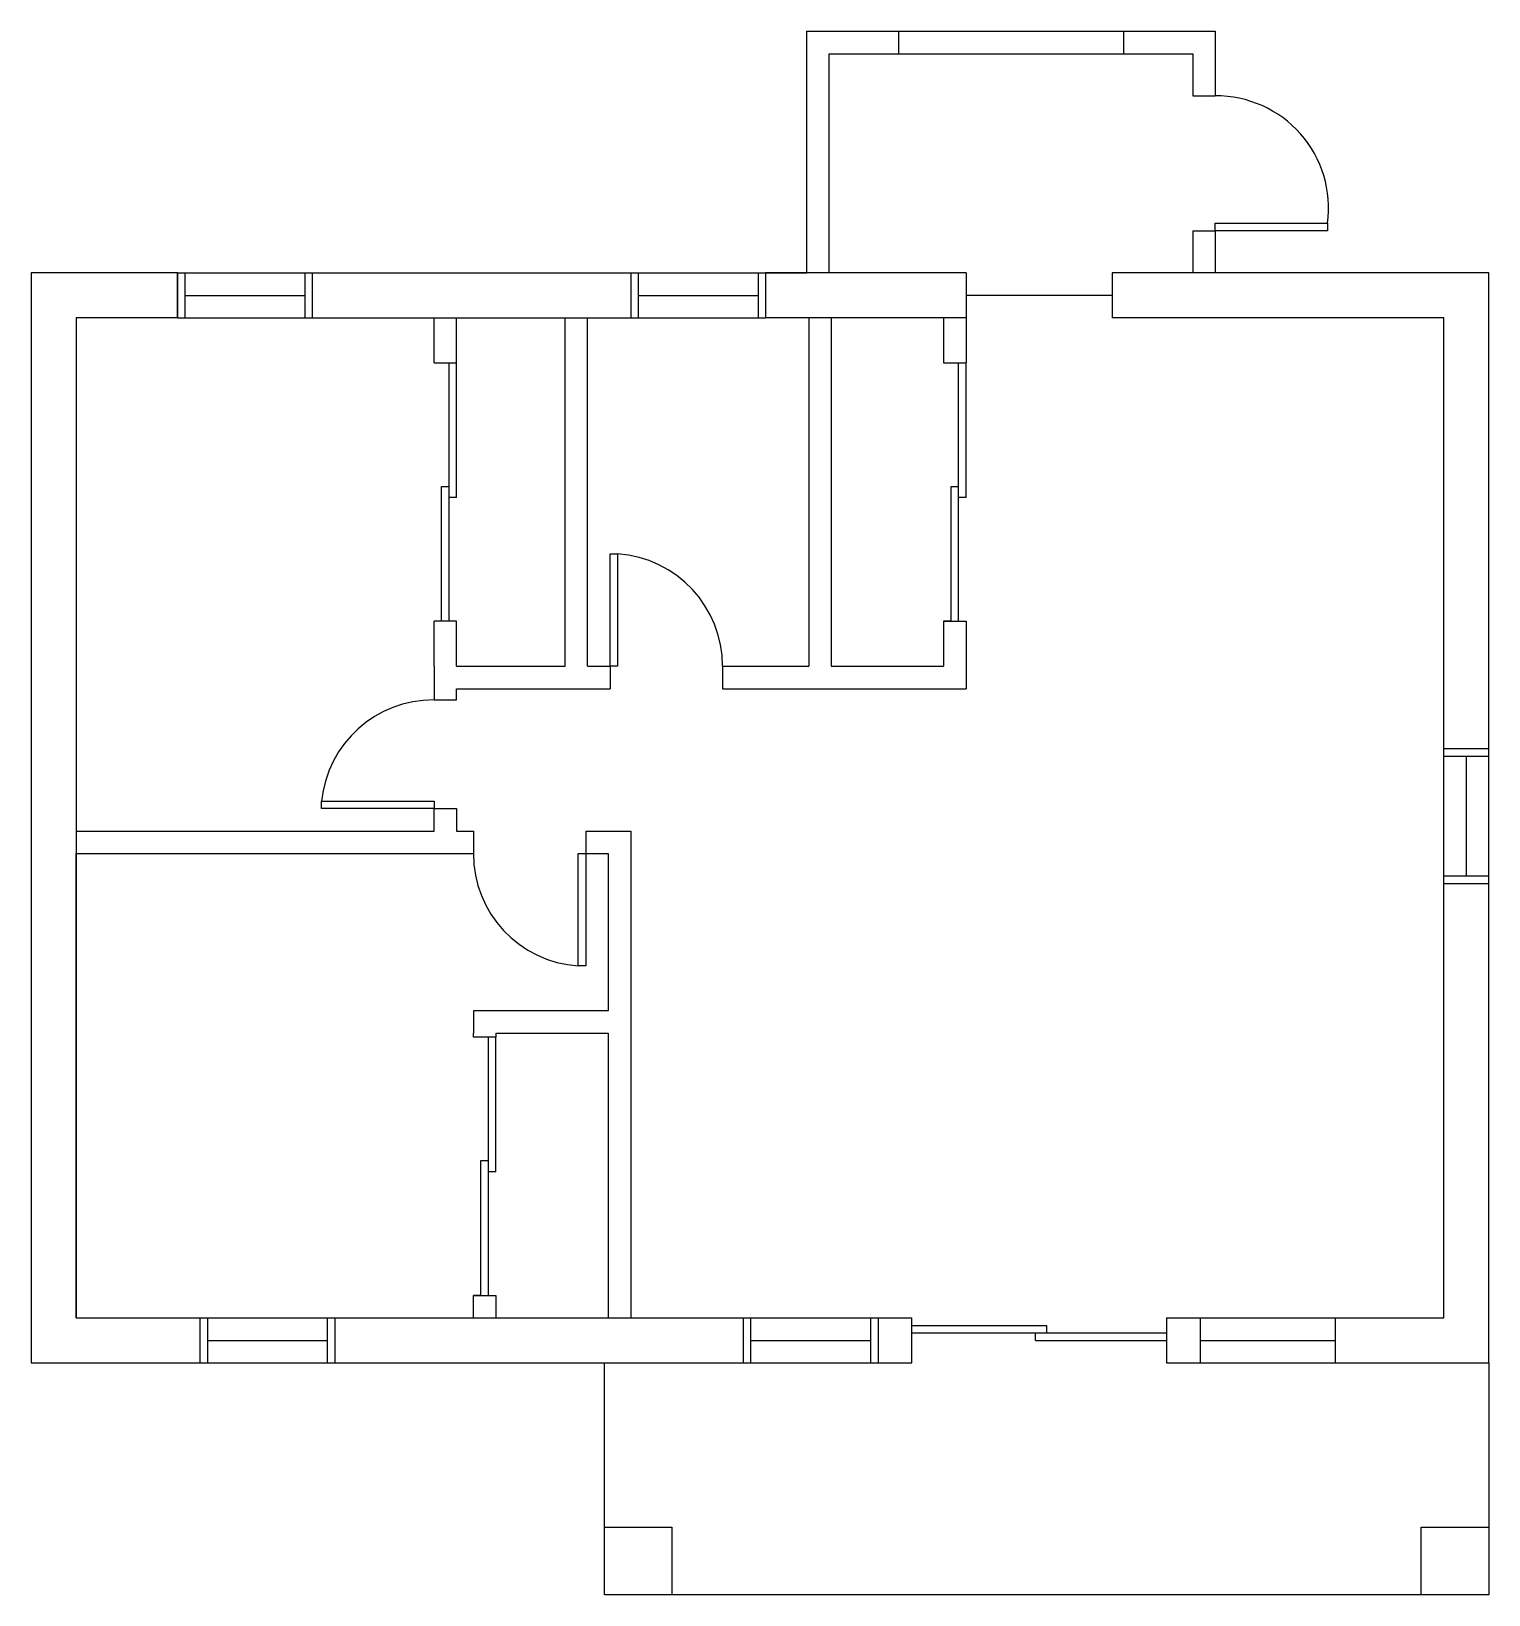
# Model space of a CAD drawing. Header units: inches. Extents: x 11 to 400, y 7 to 424.
import ezdxf

# ---------------------------------------------------------------- set-up
doc = ezdxf.new("R2010")
doc.units = ezdxf.units.IN
doc.header["$MEASUREMENT"] = 0
for name, color, linetype in [('Construction Lines', 1, 'Continuous'), ('Doors', 1, 'Continuous'), ('Exterior Walls', 3, 'Continuous'), ('Internal Walls', 3, 'Continuous'), ('Windows', 1, 'Continuous')]:
    doc.layers.add(name, color=color, linetype=linetype)

msp = doc.modelspace()

# ---------------------------------------------------------------- linework, layer by layer
for p, q in [((164.33, 24.69), (164.33, 68.57)), ((400.33, 68.57), (400.33, 6.69)), ((164.33, 6.69), (164.33, 24.69)), ((164.33, 24.69), (182.33, 24.69)), ((182.33, 24.69), (182.33, 6.69)), ((382.33, 6.69), (382.33, 24.69)), ((382.33, 24.69), (400.33, 24.69)), ((182.33, 6.69), (164.33, 6.69)), ((382.33, 6.69), (182.33, 6.69)), ((400.33, 6.69), (382.33, 6.69))]:
    msp.add_line(p, q)
at = {"layer": 'Construction Lines'}
for p, q in [((218.33, 359.57), (218.33, 424.07)), ((218.33, 424.07), (327.33, 424.07)), ((242.83, 424.07), (242.83, 418.07)), ((302.83, 424.07), (302.83, 418.07)), ((327.33, 424.07), (327.33, 406.82)), ((224.33, 359.57), (224.33, 418.07)), ((224.33, 418.07), (321.33, 418.07)), ((321.33, 418.07), (321.33, 406.82)), ((321.33, 406.82), (327.33, 406.82)), ((321.33, 370.82), (321.33, 359.57)), ((321.33, 370.82), (327.33, 370.82)), ((327.33, 370.82), (327.33, 359.57)), ((207.33, 359.57), (218.33, 359.57)), ((299.83, 353.57), (260.83, 353.57)), ((122.83, 299.57), (122.83, 335.57)), ((124.83, 299.57), (124.83, 335.57)), ((258.83, 299.57), (258.83, 335.57)), ((260.83, 299.57), (260.83, 335.57)), ((120.83, 266.57), (120.83, 302.57)), ((120.83, 302.57), (122.83, 302.57)), ((122.83, 266.57), (122.83, 302.57)), ((256.83, 266.57), (256.83, 302.57)), ((256.83, 302.57), (258.83, 302.57)), ((258.83, 266.57), (258.83, 302.57)), ((124.83, 299.57), (122.83, 299.57)), ((260.83, 299.57), (258.83, 299.57)), ((23.33, 80.57), (23.33, 204.57)), ((133.33, 119.57), (133.33, 155.57)), ((135.33, 119.57), (135.33, 155.57)), ((131.33, 86.57), (131.33, 122.57)), ((131.33, 122.57), (133.33, 122.57)), ((133.33, 86.57), (133.33, 122.57)), ((135.33, 119.57), (133.33, 119.57)), ((246.33, 78.57), (282.33, 78.57)), ((246.33, 76.57), (282.33, 76.57)), ((279.33, 76.57), (314.33, 76.57)), ((279.33, 74.57), (279.33, 76.57)), ((282.33, 78.57), (282.33, 76.57)), ((279.33, 74.57), (314.33, 74.57))]:
    msp.add_line(p, q, dxfattribs=at)
for points in [[(120.83, 266.57), (118.83, 266.57)], [(256.83, 266.57), (254.83, 266.57)], [(131.33, 86.57), (129.33, 86.57)], [(131.33, 86.57), (129.33, 86.57)], [(246.33, 78.57), (246.33, 80.57)]]:
    msp.add_lwpolyline(points, dxfattribs=at)
at = {"layer": 'Doors'}
for p, q in [((327.33, 372.82), (357.33, 372.82)), ((327.33, 370.82), (327.33, 372.82)), ((357.33, 372.82), (357.33, 370.82)), ((357.33, 370.82), (327.33, 370.82)), ((165.83, 254.57), (165.83, 284.57)), ((165.83, 284.57), (167.83, 284.57)), ((167.83, 284.57), (167.83, 254.57)), ((167.83, 254.57), (165.83, 254.57)), ((88.83, 218.57), (118.83, 218.57)), ((88.83, 216.57), (88.83, 218.57)), ((118.83, 218.57), (118.83, 216.57)), ((118.83, 216.57), (88.83, 216.57)), ((157.33, 174.57), (157.33, 204.57)), ((157.33, 204.57), (159.33, 204.57)), ((159.33, 204.57), (159.33, 174.57)), ((159.33, 174.57), (157.33, 174.57))]:
    msp.add_line(p, q, dxfattribs=at)
for centre, start, end in [((327.6, 376.82), 352.3354, 90.5119), ((165.83, 254.63), 359.8725, 86.1776), ((118.68, 215.57), 89.7129, 174.2616), ((159.33, 204.5), 179.8725, 266.1776)]:
    msp.add_arc(centre, 30, start, end, dxfattribs=at)
at = {"layer": 'Exterior Walls'}
for p, q in [((50.33, 359.57), (11.33, 359.57)), ((11.33, 359.57), (11.33, 68.57)), ((50.33, 347.57), (50.33, 359.57)), ((86.33, 359.57), (86.33, 347.57)), ((86.33, 359.57), (171.33, 359.57)), ((171.33, 359.57), (171.33, 347.57)), ((207.33, 359.57), (207.33, 347.57)), ((260.83, 359.57), (207.33, 359.57)), ((260.83, 359.57), (260.83, 347.57)), ((299.83, 359.57), (299.83, 347.57)), ((50.33, 347.57), (23.33, 347.57)), ((23.33, 347.57), (23.33, 80.57)), ((86.33, 347.57), (171.33, 347.57)), ((260.83, 347.57), (207.33, 347.57)), ((388.33, 347.57), (299.83, 347.57)), ((388.33, 232.57), (388.33, 347.57)), ((388.33, 232.57), (400.33, 232.57)), ((388.33, 80.57), (388.33, 196.57)), ((388.33, 196.57), (400.33, 196.57)), ((400.33, 68.57), (400.33, 196.57)), ((23.33, 80.57), (56.33, 80.57)), ((56.33, 80.57), (56.33, 68.57)), ((92.33, 80.57), (92.33, 68.57)), ((92.33, 80.57), (201.33, 80.57)), ((201.33, 80.57), (201.33, 68.57)), ((237.33, 80.57), (237.33, 68.57)), ((237.33, 80.57), (246.33, 80.57)), ((246.33, 68.57), (246.33, 80.57)), ((314.33, 80.57), (314.33, 68.57)), ((314.33, 80.57), (323.33, 80.57)), ((323.33, 80.57), (323.33, 68.57)), ((359.33, 80.57), (359.33, 68.57)), ((359.33, 80.57), (388.33, 80.57)), ((11.33, 68.57), (56.33, 68.57)), ((92.33, 68.57), (201.33, 68.57)), ((237.33, 68.57), (246.33, 68.57)), ((314.33, 68.57), (323.33, 68.57)), ((359.33, 68.57), (400.33, 68.57))]:
    msp.add_line(p, q, dxfattribs=at)
msp.add_lwpolyline([(400.33, 232.57), (400.33, 359.57), (299.83, 359.57)], dxfattribs=at)
at = {"layer": 'Internal Walls'}
for p, q in [((118.83, 335.57), (118.83, 347.57)), ((124.83, 335.57), (124.83, 347.57)), ((153.83, 254.57), (153.83, 347.57)), ((159.83, 254.57), (159.83, 347.57)), ((218.83, 347.57), (218.83, 254.57)), ((224.83, 347.57), (224.83, 254.57)), ((254.83, 347.57), (254.83, 335.57)), ((260.83, 347.57), (260.83, 335.57)), ((118.83, 335.57), (124.83, 335.57)), ((254.83, 335.57), (260.83, 335.57)), ((118.83, 254.57), (118.83, 266.57)), ((124.83, 266.57), (118.83, 266.57)), ((124.83, 254.57), (124.83, 266.57)), ((254.83, 266.57), (254.83, 254.57)), ((254.83, 266.57), (260.83, 266.57)), ((260.83, 266.57), (260.83, 254.57)), ((118.83, 254.57), (118.83, 248.57)), ((124.83, 254.57), (153.83, 254.57)), ((159.83, 254.57), (165.83, 254.57)), ((165.83, 254.57), (165.83, 248.57)), ((195.83, 254.57), (218.83, 254.57)), ((195.83, 254.57), (195.83, 248.57)), ((224.83, 254.57), (254.83, 254.57)), ((260.83, 254.57), (260.83, 248.57)), ((118.83, 248.57), (118.83, 245.57)), ((124.83, 245.57), (124.83, 248.57)), ((124.83, 248.57), (165.83, 248.57)), ((195.83, 248.57), (260.83, 248.57)), ((118.83, 245.57), (124.83, 245.57)), ((118.83, 210.57), (118.83, 216.57)), ((118.83, 216.57), (124.83, 216.57)), ((124.83, 216.57), (124.83, 210.57)), ((23.33, 210.57), (118.83, 210.57)), ((124.83, 210.57), (129.33, 210.57)), ((129.33, 210.57), (129.33, 204.57)), ((159.33, 210.57), (159.33, 204.57)), ((159.33, 210.57), (171.33, 210.57)), ((171.33, 210.57), (171.33, 80.57)), ((23.33, 204.57), (129.33, 204.57)), ((159.33, 204.57), (165.33, 204.57)), ((165.33, 204.57), (165.33, 162.57)), ((165.33, 162.57), (129.33, 162.57)), ((129.33, 162.57), (129.33, 156.57)), ((129.33, 155.57), (129.33, 156.57)), ((135.33, 155.57), (129.33, 155.57)), ((135.33, 156.57), (165.33, 156.57)), ((135.33, 156.57), (135.33, 155.57)), ((165.33, 156.57), (165.33, 80.57)), ((129.33, 80.57), (129.33, 86.57)), ((129.33, 86.57), (135.33, 86.57)), ((135.33, 86.57), (135.33, 80.57))]:
    msp.add_line(p, q, dxfattribs=at)
at = {"layer": 'Windows'}
for p, q in [((245.83, 424.07), (299.83, 424.07)), ((245.83, 418.07), (299.83, 418.07)), ((50.33, 359.57), (86.33, 359.57)), ((50.33, 359.57), (50.33, 347.57)), ((52.33, 359.57), (52.33, 347.57)), ((84.33, 359.57), (84.33, 347.57)), ((86.33, 359.57), (86.33, 347.57)), ((171.33, 359.57), (207.33, 359.57)), ((171.33, 359.57), (171.33, 347.57)), ((173.33, 359.57), (173.33, 347.57)), ((205.33, 359.57), (205.33, 347.57)), ((207.33, 359.57), (207.33, 347.57)), ((52.33, 353.57), (84.33, 353.57)), ((173.33, 353.57), (205.33, 353.57)), ((50.33, 347.57), (86.33, 347.57)), ((171.33, 347.57), (207.33, 347.57)), ((388.33, 196.57), (388.33, 232.57)), ((388.33, 232.57), (400.33, 232.57)), ((388.33, 230.57), (400.33, 230.57)), ((394.33, 230.57), (394.33, 198.57)), ((400.33, 196.57), (400.33, 232.57)), ((388.33, 198.57), (400.33, 198.57)), ((388.33, 196.57), (400.33, 196.57)), ((56.33, 80.57), (92.33, 80.57)), ((56.33, 80.57), (56.33, 68.57)), ((58.33, 80.57), (58.33, 68.57)), ((90.33, 80.57), (90.33, 68.57)), ((92.33, 80.57), (92.33, 68.57)), ((201.33, 80.57), (237.33, 80.57)), ((201.33, 80.57), (201.33, 68.57)), ((203.33, 80.57), (203.33, 68.57)), ((235.33, 80.57), (235.33, 68.57)), ((237.33, 80.57), (237.33, 68.57)), ((323.33, 80.57), (359.33, 80.57)), ((58.33, 74.57), (90.33, 74.57)), ((203.33, 74.57), (235.33, 74.57)), ((323.33, 74.57), (359.33, 74.57)), ((56.33, 68.57), (92.33, 68.57)), ((201.33, 68.57), (237.33, 68.57)), ((323.33, 68.57), (359.33, 68.57))]:
    msp.add_line(p, q, dxfattribs=at)

doc.saveas('drawing.dxf')
